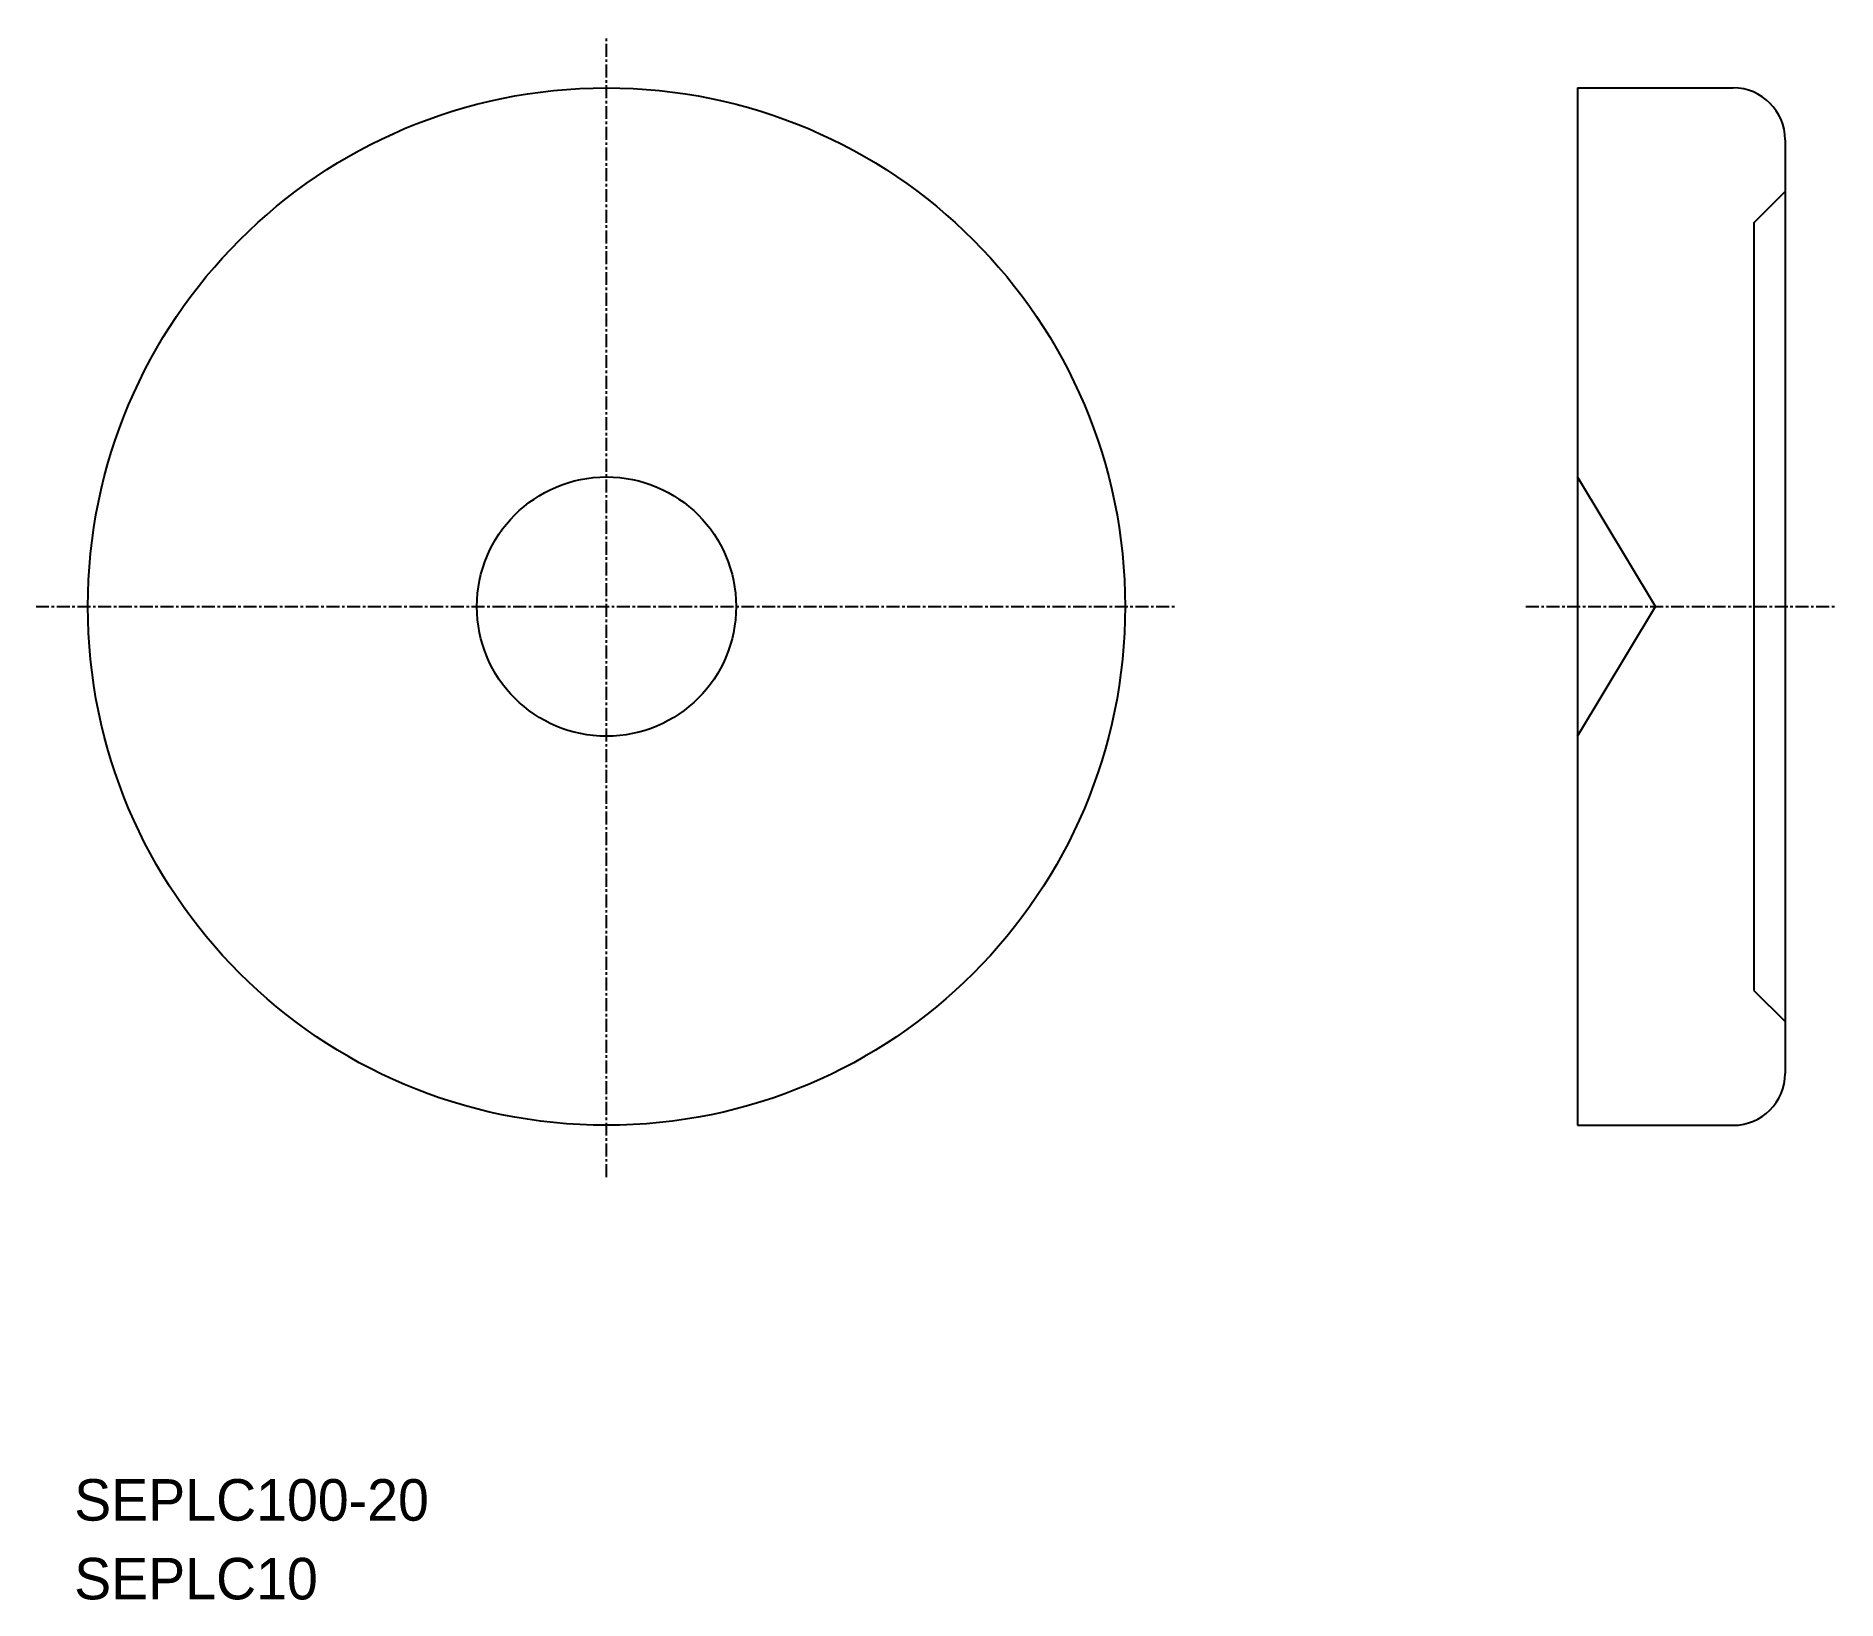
# Model space of a CAD drawing. Extents: x 0 to 174, y 0 to 151.
import ezdxf

# ---------------------------------------------------------------- set-up
doc = ezdxf.new("R2010")
doc.units = 0
doc.linetypes.add('CENTER', pattern=[2, 1.25, -0.25, 0.25, -0.25])
doc.layers.get('0').update_dxf_attribs({"linetype": 'CONTINUOUS'})
doc.layers.add('CENTER', color=1, linetype='CENTER')

msp = doc.modelspace()

# ---------------------------------------------------------------- linework, layer by layer
at = {"color": 7, "linetype": 'CONTINUOUS'}
for p, q in [((148.63, 145.7), (148.63, 45.7)), ((148.63, 145.7), (163.63, 145.7)), ((168.63, 140.7), (168.63, 50.7)), ((165.63, 132.7), (168.63, 135.7)), ((165.63, 132.7), (165.63, 58.7)), ((148.63, 120.7), (148.63, 120.7)), ((156.13, 95.7), (148.63, 108.2)), ((148.63, 83.2), (156.13, 95.7)), ((165.63, 58.7), (168.63, 55.7)), ((148.63, 45.7), (163.63, 45.7))]:
    msp.add_line(p, q, dxfattribs=at)
for radius in [50, 12.5]:
    msp.add_circle((55, 95.7), radius, dxfattribs=at)
for centre, start, end in [((163.63, 140.7), 0, 90), ((163.63, 50.7), 270, 0)]:
    msp.add_arc(centre, 5, start, end, dxfattribs=at)
at = {"layer": 'CENTER', "color": 1, "linetype": 'CENTER'}
for p, q in [((55, 40.7), (55, 150.7)), ((0, 95.7), (110, 95.7)), ((143.63, 95.7), (173.63, 95.7))]:
    msp.add_line(p, q, dxfattribs=at)

# ---------------------------------------------------------------- texts
at = {"color": 7, "linetype": 'CONTINUOUS'}
for s, p in [('SEPLC100-20', (3.68, 7.59)), ('SEPLC10', (3.68, 0))]:
    msp.add_text(s, height=4, dxfattribs=at).set_placement(p)

doc.saveas('drawing.dxf')
